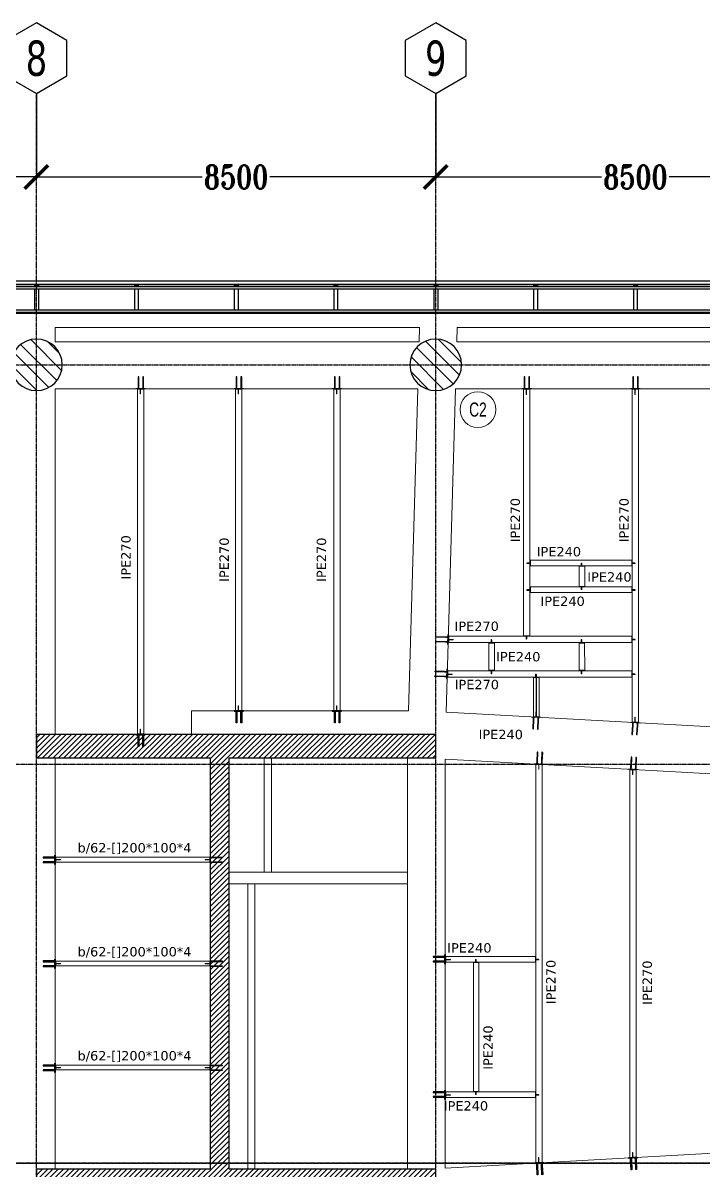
# Model space of a CAD drawing. Header units: millimetres. Extents: x -6598 to 74598, y -11659 to 33736.
# Drawn here: x 8212 to 22690, y 8353 to 32781 of the extents above; entities that cross this region are included whole.
import ezdxf
from ezdxf.enums import TextEntityAlignment as Align

# ---------------------------------------------------------------- set-up
doc = ezdxf.new("R2010")
doc.units = ezdxf.units.MM
doc.header["$LTSCALE"] = 0.95
doc.linetypes.add('DXK_LINE_DOT3', pattern=[5.9187, 2.979, -0.9799, 0.9799, -0.9799])
for name, color, linetype, lineweight in [('0-1', 7, 'Continuous', 5), ('A_ALMA', 255, 'Continuous', 5), ('E_B_PLACA-1', 10, 'Continuous', 25), ('E_B_PLACA-2', 254, 'Continuous', 25), ('E_COLUMNAS', 1, 'Continuous', 18), ('E_COLUMNAS-3', 1, 'Continuous', 35), ('E_COLUMNAS-4', 1, 'Continuous', 25), ('E_TEXTO', 3, 'Continuous', 9), ('E_VIGAS', 5, 'Continuous', 9), ('E_VIGAS-1', 5, 'Continuous', 25), ('E_VIGAS-2', 10, 'Continuous', 25), ('E_VIGAS-3', 5, 'Continuous', 25), ('HCB-VIGAS', 4, 'Continuous', 15), ('HCB_VIGAS', 4, 'Continuous', 15)]:
    doc.layers.add(name, color=color, linetype=linetype, lineweight=lineweight)
for name, color, linetype in [('COTAS', 8, 'Continuous'), ('HCB-ACH_PANT', 253, 'Continuous'), ('HCB-EJES', 1, 'Continuous'), ('HCB-PLATINAS', 5, 'Continuous'), ('HCB-ROTULOS', 2, 'Continuous'), ('HCB_PANTALLAS', 6, 'Continuous')]:
    doc.layers.add(name, color=color, linetype=linetype)
doc.styles.add('Arial Narrow', font='', dxfattribs={"width": 0.85, "height": 0.3})
doc.styles.add('ROMANT', font='romant.shx', dxfattribs={"width": 0.8})
doc.styles.add('VERDANA', font='verdana.ttf')
doc.styles.get('Arial Narrow').set_extended_font_data('Arial Narrow')
doc.dimstyles.new('1.125', dxfattribs={"dimscale": 0, "dimtxt": 500, "dimasz": 500, "dimexe": 4, "dimexo": 4, "dimgap": 15, "dimtad": 0, "dimdec": 0, "dimzin": 4, "dimdsep": 46, "dimtxsty": 'ROMANT', "dimblk": 'ARCHTICK', "dimcen": -10, "dimclrd": 256, "dimclrt": 3, "dimadec": 0, "dimazin": 0, "dimtfac": 1, "dimtdec": 0, "dimtix": 1, "dimtmove": 0, "dimatfit": 0, "dimldrblk": 'OBLIQUE', "dimfxl": 0.05, "dimtolj": 1, "dimtzin": 0, "dimarcsym": 0})

# ---------------------------------------------------------------- blocks, each defined once
blk = doc.blocks.new('EST_SFM_VIGA-METALICA-SECCION-C - EST_SFM_VIGA-METALICA-UPN160-1604346-_58_00m_N_E_-NIVEL-15 DOC')
at = {"layer": 'E_VIGAS-1'}
for p, q in [((30.11, 0.018), (-30.277, 0.018)), ((-30.272, -0.047), (30.104, -0.047))]:
    blk.add_line(p, q, dxfattribs=at)
blk = doc.blocks.new('EST_SFM_VIGA-METALICA-SECCION-C - EST_SFM_VIGA-METALICA-UPN100-1526554-_58_00m_N_E_-NIVEL-15 DOC')
at = {"layer": 'E_VIGAS-2'}
for p, q in [((34.942, 0.018), (-34.929, 0.018)), ((-34.929, -0.032), (34.942, -0.032))]:
    blk.add_line(p, q, dxfattribs=at)
blk = doc.blocks.new('EST_SFM_VIGA-METALICA-SECCION-C - EST_SFM_VIGA-METALICA-UPN100-1526616-_58_00m_N_E_-NIVEL-15 DOC')
at = {"layer": 'E_VIGAS-2'}
for p, q in [((34.044, 0.032), (-34.827, 0.032)), ((-34.827, -0.018), (34.044, -0.018))]:
    blk.add_line(p, q, dxfattribs=at)
blk = doc.blocks.new('DCTIB_CNI_EST_MOD-1A-FAC_0001_rvt-1-_58_00m_N_E_-NIVEL-15 DOC')
at = {"layer": 'E_B_PLACA-1'}
for p, q in [((-75.147, 167.83), (-5.177, 167.83)), ((-5.727, 167.28), (-74.597, 167.28))]:
    blk.add_line(p, q, dxfattribs=at)
at = {"layer": 'E_B_PLACA-2'}
for p, q in [((-5.177, 167.83), (-75.147, 167.83)), ((-74.597, 167.28), (-5.727, 167.28))]:
    blk.add_line(p, q, dxfattribs=at)
at = {"layer": 'E_VIGAS-1'}
for p, q in [((-65.703, 167.858), (-65.703, 167.859)), ((-65.703, 167.859), (-65.675, 167.859)), ((-65.621, 167.858), (-65.703, 167.858)), ((-65.703, 167.858), (-65.703, 167.83)), ((-65.665, 167.864), (-65.665, 167.878)), ((-65.665, 167.859), (-65.665, 167.864)), ((-65.66, 167.878), (-65.66, 167.864)), ((-65.66, 167.864), (-65.66, 167.859)), ((-65.649, 167.859), (-65.621, 167.859)), ((-65.621, 167.859), (-65.621, 167.858)), ((-65.621, 167.858), (-65.621, 167.83)), ((-63.578, 167.858), (-63.578, 167.859)), ((-63.578, 167.859), (-63.55, 167.859)), ((-63.496, 167.858), (-63.578, 167.858)), ((-63.578, 167.858), (-63.578, 167.83)), ((-63.54, 167.864), (-63.54, 167.878)), ((-63.54, 167.859), (-63.54, 167.864)), ((-63.535, 167.878), (-63.535, 167.864)), ((-63.535, 167.864), (-63.535, 167.859)), ((-63.524, 167.859), (-63.496, 167.859)), ((-63.496, 167.859), (-63.496, 167.858)), ((-63.496, 167.858), (-63.496, 167.83)), ((-61.453, 167.858), (-61.453, 167.859)), ((-61.453, 167.859), (-61.425, 167.859)), ((-61.371, 167.858), (-61.453, 167.858)), ((-61.453, 167.858), (-61.453, 167.83)), ((-61.415, 167.864), (-61.415, 167.878)), ((-61.415, 167.859), (-61.415, 167.864)), ((-61.41, 167.878), (-61.41, 167.864)), ((-61.41, 167.864), (-61.41, 167.859)), ((-61.399, 167.859), (-61.371, 167.859)), ((-61.371, 167.859), (-61.371, 167.858)), ((-61.371, 167.858), (-61.371, 167.83)), ((-59.328, 167.859), (-59.3, 167.859)), ((-59.328, 167.858), (-59.328, 167.859)), ((-59.246, 167.858), (-59.328, 167.858)), ((-59.328, 167.83), (-59.328, 167.858)), ((-59.29, 167.864), (-59.29, 167.878)), ((-59.29, 167.859), (-59.29, 167.864)), ((-59.285, 167.878), (-59.285, 167.864)), ((-59.285, 167.864), (-59.285, 167.859)), ((-59.274, 167.859), (-59.246, 167.859)), ((-59.246, 167.859), (-59.246, 167.858)), ((-59.246, 167.83), (-59.246, 167.858)), ((-57.203, 167.858), (-57.203, 167.859)), ((-57.203, 167.859), (-57.176, 167.859)), ((-57.121, 167.858), (-57.203, 167.858)), ((-57.203, 167.858), (-57.203, 167.83)), ((-57.165, 167.864), (-57.165, 167.878)), ((-57.165, 167.859), (-57.165, 167.864)), ((-57.16, 167.878), (-57.16, 167.864)), ((-57.16, 167.864), (-57.16, 167.859)), ((-57.149, 167.859), (-57.121, 167.859)), ((-57.121, 167.859), (-57.121, 167.858)), ((-57.121, 167.858), (-57.121, 167.83)), ((-55.078, 167.858), (-55.078, 167.859)), ((-55.078, 167.859), (-55.05, 167.859)), ((-54.996, 167.858), (-55.078, 167.858)), ((-55.078, 167.858), (-55.078, 167.83)), ((-55.04, 167.864), (-55.04, 167.878)), ((-55.04, 167.859), (-55.04, 167.864)), ((-55.035, 167.878), (-55.035, 167.864)), ((-55.035, 167.864), (-55.035, 167.859)), ((-55.024, 167.859), (-54.996, 167.859)), ((-54.996, 167.859), (-54.996, 167.858)), ((-54.996, 167.858), (-54.996, 167.83)), ((-52.953, 167.858), (-52.953, 167.859)), ((-52.953, 167.859), (-52.925, 167.859)), ((-52.871, 167.858), (-52.953, 167.858)), ((-52.953, 167.858), (-52.953, 167.83)), ((-52.915, 167.864), (-52.915, 167.878)), ((-52.915, 167.859), (-52.915, 167.864)), ((-52.91, 167.878), (-52.91, 167.864)), ((-52.91, 167.864), (-52.91, 167.859)), ((-52.899, 167.859), (-52.871, 167.859)), ((-52.871, 167.859), (-52.871, 167.858)), ((-52.871, 167.858), (-52.871, 167.83)), ((-65.703, 167.78), (-65.703, 167.33)), ((-65.621, 167.78), (-65.621, 167.33)), ((-63.578, 167.78), (-63.578, 167.33)), ((-63.496, 167.78), (-63.496, 167.33)), ((-61.453, 167.78), (-61.453, 167.33)), ((-61.371, 167.78), (-61.371, 167.33)), ((-59.328, 167.33), (-59.328, 167.78)), ((-59.246, 167.33), (-59.246, 167.78)), ((-57.203, 167.78), (-57.203, 167.33)), ((-57.121, 167.78), (-57.121, 167.33)), ((-55.078, 167.78), (-55.078, 167.33)), ((-54.996, 167.78), (-54.996, 167.33)), ((-52.953, 167.78), (-52.953, 167.33)), ((-52.871, 167.78), (-52.871, 167.33)), ((-65.703, 167.28), (-65.703, 167.263)), ((-65.621, 167.263), (-65.703, 167.263)), ((-65.621, 167.28), (-65.621, 167.263)), ((-63.578, 167.28), (-63.578, 167.263)), ((-63.496, 167.263), (-63.578, 167.263)), ((-63.496, 167.28), (-63.496, 167.263)), ((-61.453, 167.28), (-61.453, 167.263)), ((-61.371, 167.263), (-61.453, 167.263)), ((-61.371, 167.28), (-61.371, 167.263)), ((-59.328, 167.263), (-59.328, 167.28)), ((-59.246, 167.263), (-59.328, 167.263)), ((-59.246, 167.263), (-59.246, 167.28)), ((-57.203, 167.28), (-57.203, 167.263)), ((-57.121, 167.263), (-57.203, 167.263)), ((-57.121, 167.28), (-57.121, 167.263)), ((-55.078, 167.28), (-55.078, 167.263)), ((-54.996, 167.263), (-55.078, 167.263)), ((-54.996, 167.28), (-54.996, 167.263)), ((-52.953, 167.28), (-52.953, 167.26)), ((-52.871, 167.26), (-52.953, 167.26)), ((-52.871, 167.28), (-52.871, 167.26))]:
    blk.add_line(p, q, dxfattribs=at)
for points, knots in [([(-65.675, 167.859), (-65.674, 167.859), (-65.673, 167.859), (-65.67, 167.859), (-65.668, 167.86), (-65.666, 167.86), (-65.665, 167.862), (-65.665, 167.863), (-65.665, 167.864)], [0, 0, 0, 0, 0.142857, 0.285714, 0.428571, 0.571429, 0.785714, 1, 1, 1, 1]), ([(-65.665, 167.864), (-65.665, 167.863), (-65.665, 167.862), (-65.667, 167.86), (-65.668, 167.86), (-65.67, 167.859), (-65.671, 167.859), (-65.672, 167.859), (-65.674, 167.859), (-65.675, 167.859)], [0, 0, 0, 0, 0.285714, 0.428571, 0.571429, 0.678571, 0.732143, 0.785714, 1, 1, 1, 1]), ([(-65.649, 167.859), (-65.65, 167.859), (-65.651, 167.859), (-65.654, 167.859), (-65.656, 167.86), (-65.658, 167.86), (-65.659, 167.862), (-65.66, 167.863), (-65.66, 167.864)], [0, 0, 0, 0, 0.142857, 0.285714, 0.428571, 0.571429, 0.785714, 1, 1, 1, 1]), ([(-65.66, 167.864), (-65.66, 167.863), (-65.659, 167.862), (-65.658, 167.86), (-65.656, 167.86), (-65.655, 167.859), (-65.654, 167.859), (-65.652, 167.859), (-65.65, 167.859), (-65.649, 167.859)], [0, 0, 0, 0, 0.285714, 0.428571, 0.571429, 0.678571, 0.732143, 0.785714, 1, 1, 1, 1]), ([(-63.55, 167.859), (-63.549, 167.859), (-63.548, 167.859), (-63.545, 167.859), (-63.543, 167.86), (-63.541, 167.86), (-63.54, 167.862), (-63.54, 167.863), (-63.54, 167.864)], [0, 0, 0, 0, 0.142857, 0.285714, 0.428571, 0.571429, 0.785714, 1, 1, 1, 1]), ([(-63.54, 167.864), (-63.54, 167.863), (-63.54, 167.862), (-63.542, 167.86), (-63.543, 167.86), (-63.545, 167.859), (-63.546, 167.859), (-63.547, 167.859), (-63.549, 167.859), (-63.55, 167.859)], [0, 0, 0, 0, 0.285714, 0.428571, 0.571429, 0.678571, 0.732143, 0.785714, 1, 1, 1, 1]), ([(-63.524, 167.859), (-63.525, 167.859), (-63.526, 167.859), (-63.529, 167.859), (-63.531, 167.86), (-63.533, 167.86), (-63.534, 167.862), (-63.535, 167.863), (-63.535, 167.864)], [0, 0, 0, 0, 0.142857, 0.285714, 0.428571, 0.571429, 0.785714, 1, 1, 1, 1]), ([(-63.535, 167.864), (-63.535, 167.863), (-63.534, 167.862), (-63.533, 167.86), (-63.531, 167.86), (-63.53, 167.859), (-63.529, 167.859), (-63.527, 167.859), (-63.525, 167.859), (-63.524, 167.859)], [0, 0, 0, 0, 0.285714, 0.428571, 0.571429, 0.678571, 0.732143, 0.785714, 1, 1, 1, 1]), ([(-61.425, 167.859), (-61.424, 167.859), (-61.423, 167.859), (-61.42, 167.859), (-61.418, 167.86), (-61.416, 167.86), (-61.415, 167.862), (-61.415, 167.863), (-61.415, 167.864)], [0, 0, 0, 0, 0.142857, 0.285714, 0.428571, 0.571429, 0.785714, 1, 1, 1, 1]), ([(-61.415, 167.864), (-61.415, 167.863), (-61.415, 167.862), (-61.417, 167.86), (-61.418, 167.86), (-61.42, 167.859), (-61.421, 167.859), (-61.422, 167.859), (-61.424, 167.859), (-61.425, 167.859)], [0, 0, 0, 0, 0.285714, 0.428571, 0.571429, 0.678571, 0.732143, 0.785714, 1, 1, 1, 1]), ([(-61.399, 167.859), (-61.4, 167.859), (-61.401, 167.859), (-61.404, 167.859), (-61.406, 167.86), (-61.408, 167.86), (-61.409, 167.862), (-61.41, 167.863), (-61.41, 167.864)], [0, 0, 0, 0, 0.142857, 0.285714, 0.428571, 0.571429, 0.785714, 1, 1, 1, 1]), ([(-61.41, 167.864), (-61.41, 167.863), (-61.409, 167.862), (-61.408, 167.86), (-61.406, 167.86), (-61.405, 167.859), (-61.404, 167.859), (-61.402, 167.859), (-61.4, 167.859), (-61.399, 167.859)], [0, 0, 0, 0, 0.285714, 0.428571, 0.571429, 0.678571, 0.732143, 0.785714, 1, 1, 1, 1]), ([(-59.29, 167.864), (-59.29, 167.863), (-59.29, 167.862), (-59.292, 167.86), (-59.293, 167.86), (-59.295, 167.859), (-59.296, 167.859), (-59.297, 167.859), (-59.299, 167.859), (-59.3, 167.859)], [0, 0, 0, 0, 0.285714, 0.428571, 0.571429, 0.678571, 0.732143, 0.785714, 1, 1, 1, 1]), ([(-59.3, 167.859), (-59.299, 167.859), (-59.298, 167.859), (-59.295, 167.859), (-59.293, 167.86), (-59.291, 167.86), (-59.29, 167.862), (-59.29, 167.863), (-59.29, 167.864)], [0, 0, 0, 0, 0.142857, 0.285714, 0.428571, 0.571429, 0.785714, 1, 1, 1, 1]), ([(-59.285, 167.864), (-59.285, 167.863), (-59.284, 167.862), (-59.283, 167.86), (-59.281, 167.86), (-59.28, 167.859), (-59.279, 167.859), (-59.277, 167.859), (-59.275, 167.859), (-59.274, 167.859)], [0, 0, 0, 0, 0.285714, 0.428571, 0.571429, 0.678571, 0.732143, 0.785714, 1, 1, 1, 1]), ([(-59.274, 167.859), (-59.275, 167.859), (-59.276, 167.859), (-59.279, 167.859), (-59.281, 167.86), (-59.283, 167.86), (-59.284, 167.862), (-59.285, 167.863), (-59.285, 167.864)], [0, 0, 0, 0, 0.142857, 0.285714, 0.428571, 0.571429, 0.785714, 1, 1, 1, 1]), ([(-57.176, 167.859), (-57.175, 167.859), (-57.173, 167.859), (-57.171, 167.859), (-57.168, 167.86), (-57.167, 167.86), (-57.165, 167.862), (-57.165, 167.863), (-57.165, 167.864)], [0, 0, 0, 0, 0.142857, 0.285714, 0.428571, 0.571429, 0.785714, 1, 1, 1, 1]), ([(-57.165, 167.864), (-57.165, 167.863), (-57.165, 167.862), (-57.167, 167.86), (-57.168, 167.86), (-57.17, 167.859), (-57.171, 167.859), (-57.173, 167.859), (-57.174, 167.859), (-57.176, 167.859)], [0, 0, 0, 0, 0.285714, 0.428571, 0.571429, 0.678571, 0.732143, 0.785714, 1, 1, 1, 1]), ([(-57.149, 167.859), (-57.15, 167.859), (-57.152, 167.859), (-57.154, 167.859), (-57.156, 167.86), (-57.158, 167.86), (-57.16, 167.862), (-57.16, 167.863), (-57.16, 167.864)], [0, 0, 0, 0, 0.142857, 0.285714, 0.428571, 0.571429, 0.785714, 1, 1, 1, 1]), ([(-57.16, 167.864), (-57.16, 167.863), (-57.159, 167.862), (-57.158, 167.86), (-57.156, 167.86), (-57.155, 167.859), (-57.154, 167.859), (-57.152, 167.859), (-57.15, 167.859), (-57.149, 167.859)], [0, 0, 0, 0, 0.285714, 0.428571, 0.571429, 0.678571, 0.732143, 0.785714, 1, 1, 1, 1]), ([(-55.05, 167.859), (-55.049, 167.859), (-55.048, 167.859), (-55.045, 167.859), (-55.043, 167.86), (-55.041, 167.86), (-55.04, 167.862), (-55.04, 167.863), (-55.04, 167.864)], [0, 0, 0, 0, 0.142857, 0.285714, 0.428571, 0.571429, 0.785714, 1, 1, 1, 1]), ([(-55.04, 167.864), (-55.04, 167.863), (-55.04, 167.862), (-55.042, 167.86), (-55.043, 167.86), (-55.045, 167.859), (-55.046, 167.859), (-55.047, 167.859), (-55.049, 167.859), (-55.05, 167.859)], [0, 0, 0, 0, 0.285714, 0.428571, 0.571429, 0.678571, 0.732143, 0.785714, 1, 1, 1, 1]), ([(-55.024, 167.859), (-55.025, 167.859), (-55.026, 167.859), (-55.029, 167.859), (-55.031, 167.86), (-55.033, 167.86), (-55.034, 167.862), (-55.035, 167.863), (-55.035, 167.864)], [0, 0, 0, 0, 0.142857, 0.285714, 0.428571, 0.571429, 0.785714, 1, 1, 1, 1]), ([(-55.035, 167.864), (-55.035, 167.863), (-55.034, 167.862), (-55.033, 167.86), (-55.031, 167.86), (-55.03, 167.859), (-55.029, 167.859), (-55.027, 167.859), (-55.025, 167.859), (-55.024, 167.859)], [0, 0, 0, 0, 0.285714, 0.428571, 0.571429, 0.678571, 0.732143, 0.785714, 1, 1, 1, 1]), ([(-52.925, 167.859), (-52.924, 167.859), (-52.923, 167.859), (-52.92, 167.859), (-52.918, 167.86), (-52.916, 167.86), (-52.915, 167.862), (-52.915, 167.863), (-52.915, 167.864)], [0, 0, 0, 0, 0.142857, 0.285714, 0.428571, 0.571429, 0.785714, 1, 1, 1, 1]), ([(-52.915, 167.864), (-52.915, 167.863), (-52.915, 167.862), (-52.917, 167.86), (-52.918, 167.86), (-52.92, 167.859), (-52.921, 167.859), (-52.922, 167.859), (-52.924, 167.859), (-52.925, 167.859)], [0, 0, 0, 0, 0.285714, 0.428571, 0.571429, 0.678571, 0.732143, 0.785714, 1, 1, 1, 1]), ([(-52.899, 167.859), (-52.9, 167.859), (-52.901, 167.859), (-52.904, 167.859), (-52.906, 167.86), (-52.908, 167.86), (-52.909, 167.862), (-52.91, 167.863), (-52.91, 167.864)], [0, 0, 0, 0, 0.142857, 0.285714, 0.428571, 0.571429, 0.785714, 1, 1, 1, 1]), ([(-52.91, 167.864), (-52.91, 167.863), (-52.909, 167.862), (-52.908, 167.86), (-52.906, 167.86), (-52.905, 167.859), (-52.904, 167.859), (-52.902, 167.859), (-52.9, 167.859), (-52.899, 167.859)], [0, 0, 0, 0, 0.285714, 0.428571, 0.571429, 0.678571, 0.732143, 0.785714, 1, 1, 1, 1])]:
    blk.add_open_spline(points, degree=3, knots=knots, dxfattribs=at)
for name, p in [('EST_SFM_VIGA-METALICA-SECCION-C - EST_SFM_VIGA-METALICA-UPN160-1604346-_58_00m_N_E_-NIVEL-15 DOC', (-40.081, 167.925)), ('EST_SFM_VIGA-METALICA-SECCION-C - EST_SFM_VIGA-METALICA-UPN100-1526554-_58_00m_N_E_-NIVEL-15 DOC', (-40.169, 167.812)), ('EST_SFM_VIGA-METALICA-SECCION-C - EST_SFM_VIGA-METALICA-UPN100-1526616-_58_00m_N_E_-NIVEL-15 DOC', (-39.77, 167.298))]:
    blk.add_blockref(name, p, dxfattribs=at)
blk = doc.blocks.new('EST_SCM_COLUMNA-SECCION-CIRCULAR - EST_SCM_COLUMNA-CONCRETO-CIRCULAR_Ø_110cm-1246219-_58_00m_N_E_-NIVEL-15 DOC')
at = {"layer": 'E_COLUMNAS'}
h = blk.add_hatch(dxfattribs=at)
h.set_pattern_fill('FP_15', color=256, style=0, pattern_type=2)
h.set_pattern_definition([(135, (65.662, -166.162), (-0.15909903, -0.15909903), [])])
h.paths.add_polyline_path([(0.041, -0.548), (0.122, -0.536), (0.201, -0.512), (0.275, -0.476), (0.343, -0.43), (0.403, -0.374), (0.454, -0.31), (0.496, -0.239), (0.526, -0.162), (0.544, -0.082), (0.55, 0), (0.544, 0.082), (0.526, 0.162), (0.492, 0.245), (0.454, 0.31), (0.402, 0.375), (0.343, 0.43), (0.275, 0.476), (0.201, 0.512), (0.122, 0.536), (0.041, 0.548), (-0.041, 0.548), (-0.122, 0.536), (-0.201, 0.512), (-0.275, 0.476), (-0.343, 0.43), (-0.403, 0.374), (-0.454, 0.31), (-0.496, 0.239), (-0.526, 0.162), (-0.544, 0.082), (-0.55, 0), (-0.544, -0.082), (-0.526, -0.162), (-0.496, -0.239), (-0.454, -0.31), (-0.403, -0.374), (-0.343, -0.43), (-0.275, -0.476), (-0.201, -0.512), (-0.122, -0.536), (-0.041, -0.548)])
at = {"layer": 'E_COLUMNAS-4'}
for start, end in [(0, 180), (180, 0)]:
    blk.add_arc((0, 0), 0.55, start, end, dxfattribs=at)
blk = doc.blocks.new('EST_SCM_COLUMNA-SECCION-CIRCULAR - EST_SCM_COLUMNA-CONCRETO-CIRCULAR_Ø_110cm-V18-_58_00m_N_E_-NIVEL-15 DOC')
at = {"layer": 'E_COLUMNAS'}
h = blk.add_hatch(dxfattribs=at)
h.set_pattern_fill('FP_17', color=256, style=0, pattern_type=2)
h.set_pattern_definition([(135, (57.162, -166.162), (-0.15909903, -0.15909903), [])])
h.paths.add_polyline_path([(-0.041, -0.548), (0.041, -0.548), (0.122, -0.536), (0.204, -0.511), (0.275, -0.476), (0.343, -0.43), (0.403, -0.374), (0.454, -0.31), (0.496, -0.239), (0.526, -0.162), (0.544, -0.082), (0.55, 0), (0.544, 0.082), (0.526, 0.162), (0.496, 0.239), (0.454, 0.31), (0.402, 0.375), (0.343, 0.43), (0.275, 0.476), (0.201, 0.512), (0.122, 0.536), (0.041, 0.548), (-0.041, 0.548), (-0.122, 0.536), (-0.201, 0.512), (-0.275, 0.476), (-0.343, 0.43), (-0.403, 0.374), (-0.454, 0.31), (-0.496, 0.239), (-0.526, 0.162), (-0.544, 0.082), (-0.55, 0), (-0.544, -0.082), (-0.526, -0.162), (-0.496, -0.239), (-0.454, -0.31), (-0.403, -0.374), (-0.343, -0.43), (-0.275, -0.476), (-0.201, -0.512), (-0.122, -0.536), (-0.079, -0.543)])
at = {"layer": 'E_COLUMNAS-4'}
for start, end in [(0, 180), (180, 0)]:
    blk.add_arc((0, 0), 0.55, start, end, dxfattribs=at)
blk = doc.blocks.new('_ArchTick')
at = {"color": 0, "linetype": 'ByBlock', "const_width": 0.15}
blk.add_lwpolyline([(-0.5, -0.5), (0.5, 0.5)], dxfattribs=at)
blk = doc.blocks.new('*D60')
at = {"layer": 'COTAS', "color": 0, "lineweight": -2, "transparency": 16777216}
for p, q in [((0, 31277), (0, 29496)), ((8500, 31277), (8500, 29496))]:
    blk.add_line(p, q, dxfattribs=at)
at = {"layer": 'COTAS', "lineweight": -2, "transparency": 16777216}
for p, q in [((0, 29500), (3530, 29500)), ((8500, 29500), (4970, 29500))]:
    blk.add_line(p, q, dxfattribs=at)
at = {"layer": 'Defpoints', "color": 0, "transparency": 16777216}
for p in [(0, 31281), (8500, 31281), (0, 29500)]:
    blk.add_point(p, dxfattribs=at)
at = {"layer": 'COTAS', "lineweight": -2, "transparency": 16777216, "xscale": 500, "yscale": 500, "zscale": 500, "rotation": 180}
blk.add_blockref('_ArchTick', (0, 29500), dxfattribs=at)
at = {"layer": 'COTAS', "lineweight": -2, "transparency": 16777216, "xscale": 500, "yscale": 500, "zscale": 500}
blk.add_blockref('_ArchTick', (8500, 29500), dxfattribs=at)
at = {"layer": 'COTAS', "color": 3, "transparency": 16777216, "insert": (4250, 29500), "char_height": 500, "attachment_point": 5, "style": 'ROMANT'}
blk.add_mtext('\\A1;8500', dxfattribs=at)
blk = doc.blocks.new('_Oblique')
at = {"color": 0, "linetype": 'ByBlock', "lineweight": -2}
blk.add_line((-0.5, -0.5), (0.5, 0.5), dxfattribs=at)
blk = doc.blocks.new('*D61')
at = {"layer": 'COTAS', "color": 0, "lineweight": -2, "transparency": 16777216}
for p, q in [((8500, 31277), (8500, 29496)), ((17000, 31277), (17000, 29496))]:
    blk.add_line(p, q, dxfattribs=at)
at = {"layer": 'COTAS', "lineweight": -2, "transparency": 16777216}
for p, q in [((8500, 29500), (12030, 29500)), ((17000, 29500), (13470, 29500))]:
    blk.add_line(p, q, dxfattribs=at)
at = {"layer": 'Defpoints', "color": 0, "transparency": 16777216}
for p in [(8500, 31281), (17000, 31281), (8500, 29500)]:
    blk.add_point(p, dxfattribs=at)
at = {"layer": 'COTAS', "lineweight": -2, "transparency": 16777216, "xscale": 500, "yscale": 500, "zscale": 500, "rotation": 180}
blk.add_blockref('_ArchTick', (8500, 29500), dxfattribs=at)
at = {"layer": 'COTAS', "lineweight": -2, "transparency": 16777216, "xscale": 500, "yscale": 500, "zscale": 500}
blk.add_blockref('_ArchTick', (17000, 29500), dxfattribs=at)
at = {"layer": 'COTAS', "color": 3, "transparency": 16777216, "insert": (12750, 29500), "char_height": 500, "attachment_point": 5, "style": 'ROMANT'}
blk.add_mtext('\\A1;8500', dxfattribs=at)
blk = doc.blocks.new('*D62')
at = {"layer": 'COTAS', "color": 0, "lineweight": -2, "transparency": 16777216}
for p, q in [((17000, 31277), (17000, 29496)), ((25500, 31277), (25500, 29496))]:
    blk.add_line(p, q, dxfattribs=at)
at = {"layer": 'COTAS', "lineweight": -2, "transparency": 16777216}
for p, q in [((17000, 29500), (20530, 29500)), ((25500, 29500), (21970, 29500))]:
    blk.add_line(p, q, dxfattribs=at)
at = {"layer": 'Defpoints', "color": 0, "transparency": 16777216}
for p in [(17000, 31281), (25500, 31281), (17000, 29500)]:
    blk.add_point(p, dxfattribs=at)
at = {"layer": 'COTAS', "lineweight": -2, "transparency": 16777216, "xscale": 500, "yscale": 500, "zscale": 500, "rotation": 180}
blk.add_blockref('_ArchTick', (17000, 29500), dxfattribs=at)
at = {"layer": 'COTAS', "lineweight": -2, "transparency": 16777216, "xscale": 500, "yscale": 500, "zscale": 500}
blk.add_blockref('_ArchTick', (25500, 29500), dxfattribs=at)
at = {"layer": 'COTAS', "color": 3, "transparency": 16777216, "insert": (21250, 29500), "char_height": 500, "attachment_point": 5, "style": 'ROMANT'}
blk.add_mtext('\\A1;8500', dxfattribs=at)
blk = doc.blocks.new('CNI_TAG COLUMNAS CONCRETO MARCA - CNI_COLUMNA CONCRETO-582370-PLANTA TIPO PISO 18 A PISO 23')
at = {"layer": 'E_TEXTO'}
for start, end in [(360, 180), (180, 360)]:
    blk.add_arc((0.00026, -0.00015), 0.00254, start, end, dxfattribs=at)

msp = doc.modelspace()

# ---------------------------------------------------------------- hatches: boundary and pattern name
at = {"layer": 'HCB-ACH_PANT'}
h = msp.add_hatch(dxfattribs=at)
h.set_pattern_fill('ANSI31', color=256, scale=25)
h.set_pattern_definition([(45, (-21179.4, -55448.73), (-56.1266, 56.1266), [])])
h.paths.add_polyline_path([(8500.2, 8370.2), (8500.2, 7870.2), (17000.2, 7870.2), (17000.2, 8370.2), (12600.2, 8370.2), (12600.2, 17130.2), (17000.2, 17130.2), (17000.2, 17630.2), (8500.2, 17630.2), (8500.2, 17130.2), (12200.2, 17130.2), (12200.2, 8370.2)])

# ---------------------------------------------------------------- linework, layer by layer
at = {"layer": 'A_ALMA'}
for p, q in [((19137, 18016.4), (19137, 18838.1)), ((19143.2, 18016.4), (19143.2, 18838.1))]:
    msp.add_line(p, q, dxfattribs=at)
at = {"layer": 'E_VIGAS', "color": 30, "true_color": 0xf26722}
for p, q in [((12600, 14697.8), (16400, 14697.9)), ((16400, 14447.9), (12600, 14447.8))]:
    msp.add_line(p, q, dxfattribs=at)
for points in [[(6101, 26596), (6101, -1095.8), (61901.2, -1095.7), (61901.1, 26596)], [(8900.9, 25990.1), (16646.7, 25990.1), (16655.4, 26296), (8900.9, 26296)], [(17447, 25990.1), (25201, 25990.1), (25201, 26296), (17455.7, 26296)], [(17418.5, 24990.1), (17222, 18106.6), (25201, 17665), (25201, 24990.1)]]:
    msp.add_lwpolyline(points, close=True, dxfattribs=at)
for points in [[(8900.9, 17630.2), (8900.9, 24990.1), (16618.1, 24990.1), (16422.4, 18130.2), (11801, 18130.2), (11801, 17632.6)], [(8900.9, 8370.2), (8900.9, 17130.2)], [(13500.1, 17127.8), (13500.1, 14697.8), (13350.1, 14697.8), (13350.1, 17127.8)], [(16401.2, 8370.2), (16401.2, 8370.2), (16401.2, 17130.2), (16401.2, 17130.2)], [(17201.2, 8397.2), (25201, 8839.1), (25201, 16663.4), (17201.2, 17106.2), (17201.2, 8397.2)], [(13000.1, 8367.8), (13000, 14447.8), (13150, 14447.8), (13150.1, 8367.8)]]:
    msp.add_lwpolyline(points, dxfattribs=at)
at = {"layer": 'E_VIGAS-3'}
for p, q in [((8899.9, 17132.6), (8899.9, 17130.2)), ((11800, 17130.2), (11800, 17132.6)), ((16800.2, 10018.5), (16800.4, 10018.5))]:
    msp.add_line(p, q, dxfattribs=at)
at = {"layer": 'HCB-EJES', "linetype": 'DXK_LINE_DOT3'}
for p, q in [((8500.1, -5780.2), (8500.1, 31280.5)), ((17000.1, -5780.2), (17000.1, 31280.5)), ((-5098.2, 25500), (73098.4, 25500)), ((-5098.2, 17000), (73098.4, 17000))]:
    msp.add_line(p, q, dxfattribs=at)
msp.add_lwpolyline([(73098.4, 8500), (-5098.2, 8500), (73098.4, 8500)], dxfattribs=at)
at = {"layer": 'HCB-PLATINAS', "color": 5}
for points in [[(10667, 24997.6), (10670.6, 24996.1), (10674.2, 24997.6), (10676.3, 24998.5), (10678.6, 25004.1), (10678.6, 25041.6), (10678.6, 25246.1), (10662.6, 25246.1), (10662.6, 25041.6), (10662.6, 25004.1), (10665, 24998.5)], [(10767, 24997.6), (10770.6, 24996.1), (10774.2, 24997.6), (10776.3, 24998.5), (10778.6, 25004.1), (10778.6, 25041.6), (10778.6, 25246.1), (10762.6, 25246.1), (10762.6, 25041.6), (10762.6, 25004.1), (10765, 24998.5)], [(12757, 24997.6), (12760.6, 24996.1), (12764.2, 24997.6), (12766.3, 24998.5), (12768.6, 25004.1), (12768.6, 25041.6), (12768.6, 25246.1), (12752.6, 25246.1), (12752.6, 25041.6), (12752.6, 25004.1), (12755, 24998.5)], [(12857, 24997.6), (12860.6, 24996.1), (12864.2, 24997.6), (12866.3, 24998.5), (12868.6, 25004.1), (12868.6, 25041.6), (12868.6, 25246.1), (12852.6, 25246.1), (12852.6, 25041.6), (12852.6, 25004.1), (12855, 24998.5)], [(14847, 24997.6), (14850.6, 24996.1), (14854.2, 24997.6), (14856.3, 24998.5), (14858.6, 25004.1), (14858.6, 25041.6), (14858.6, 25246.1), (14842.6, 25246.1), (14842.6, 25041.6), (14842.6, 25004.1), (14845, 24998.5)], [(14947, 24997.6), (14950.6, 24996.1), (14954.2, 24997.6), (14956.3, 24998.5), (14958.6, 25004.1), (14958.6, 25041.6), (14958.6, 25246.1), (14942.6, 25246.1), (14942.6, 25041.6), (14942.6, 25004.1), (14945, 24998.5)], [(18885.7, 24997.6), (18889.3, 24996.1), (18892.9, 24997.6), (18895, 24998.5), (18897.3, 25004.1), (18897.3, 25041.6), (18897.3, 25246.1), (18881.3, 25246.1), (18881.3, 25041.6), (18881.3, 25004.1), (18883.7, 24998.5)], [(18985.7, 24997.6), (18989.3, 24996.1), (18992.9, 24997.6), (18995, 24998.5), (18997.3, 25004.1), (18997.3, 25041.6), (18997.3, 25246.1), (18981.3, 25246.1), (18981.3, 25041.6), (18981.3, 25004.1), (18983.7, 24998.5)], [(21200.6, 24997.6), (21204.3, 24996.1), (21207.9, 24997.6), (21209.9, 24998.5), (21212.3, 25004.1), (21212.3, 25041.6), (21212.3, 25246.1), (21196.3, 25246.1), (21196.3, 25041.6), (21196.3, 25004.1), (21198.6, 24998.5)], [(21300.6, 24997.6), (21304.3, 24996.1), (21307.9, 24997.6), (21309.9, 24998.5), (21312.3, 25004.1), (21312.3, 25041.6), (21312.3, 25246.1), (21296.3, 25246.1), (21296.3, 25041.6), (21296.3, 25004.1), (21298.6, 24998.5)], [(17252.8, 19603.1), (17254.2, 19599.4), (17252.6, 19595.9), (17251.7, 19593.8), (17246, 19591.7), (17208.5, 19592.8), (17004.1, 19599), (17004.6, 19615), (17209, 19608.8), (17246.5, 19607.7), (17252, 19605.2)], [(17255.9, 19703), (17257.3, 19699.4), (17255.6, 19695.8), (17254.7, 19693.8), (17249, 19691.6), (17211.5, 19692.8), (17007.1, 19699), (17007.6, 19715), (17212, 19708.8), (17249.5, 19707.6), (17255.1, 19705.1)], [(17230.5, 18868.1), (17231.9, 18864.4), (17230.3, 18860.8), (17229.4, 18858.8), (17223.7, 18856.7), (17186.2, 18857.8), (16981.8, 18864), (16982.3, 18880), (17186.7, 18873.8), (17224.2, 18872.7), (17229.7, 18870.1)], [(17233.6, 18968), (17234.9, 18964.4), (17233.3, 18960.8), (17232.4, 18958.8), (17226.7, 18956.6), (17189.2, 18957.8), (16984.8, 18964), (16985.3, 18980), (17189.7, 18973.8), (17227.2, 18972.6), (17232.8, 18970.1)], [(12757, 18122.6), (12760.6, 18124.1), (12764.2, 18122.6), (12766.3, 18121.8), (12768.6, 18116.1), (12768.6, 18078.6), (12768.6, 17874.1), (12752.6, 17874.1), (12752.6, 18078.6), (12752.6, 18116.1), (12755, 18121.8)], [(12857, 18122.6), (12860.6, 18124.1), (12864.2, 18122.6), (12866.3, 18121.8), (12868.6, 18116.1), (12868.6, 18078.6), (12868.6, 17874.1), (12852.6, 17874.1), (12852.6, 18078.6), (12852.6, 18116.1), (12855, 18121.8)], [(14847, 18122.6), (14850.6, 18124.1), (14854.2, 18122.6), (14856.3, 18121.8), (14858.6, 18116.1), (14858.6, 18078.6), (14858.6, 17874.1), (14842.6, 17874.1), (14842.6, 18078.6), (14842.6, 18116.1), (14845, 18121.8)], [(14947, 18122.6), (14950.6, 18124.1), (14954.2, 18122.6), (14956.3, 18121.8), (14958.6, 18116.1), (14958.6, 18078.6), (14958.6, 17874.1), (14942.6, 17874.1), (14942.6, 18078.6), (14942.6, 18116.1), (14945, 18121.8)], [(19088.8, 17995.8), (19085.3, 17997.5), (19081.6, 17996.2), (19079.5, 17995.4), (19076.9, 17989.9), (19074.8, 17952.5), (19063.5, 17748.3), (19079.5, 17747.4), (19090.8, 17951.6), (19092.8, 17989), (19090.8, 17994.8)], [(19188.7, 17990.2), (19185.1, 17991.9), (19181.4, 17990.6), (19179.4, 17989.9), (19176.7, 17984.4), (19174.6, 17947), (19163.3, 17742.8), (19179.3, 17741.9), (19190.6, 17946.1), (19192.7, 17983.5), (19190.7, 17989.3)], [(21198.9, 17878.8), (21195.4, 17880.5), (21191.7, 17879.2), (21189.6, 17878.5), (21187, 17873), (21184.9, 17835.5), (21173.6, 17631.3), (21189.6, 17630.5), (21200.9, 17834.7), (21202.9, 17872.1), (21200.9, 17877.9)], [(21298.8, 17873.3), (21295.2, 17875), (21291.5, 17873.7), (21289.5, 17873), (21286.8, 17867.5), (21284.7, 17830), (21273.4, 17625.8), (21289.4, 17624.9), (21300.7, 17829.1), (21302.8, 17866.6), (21300.8, 17872.3)], [(10667, 17622.6), (10670.6, 17624.1), (10674.2, 17622.6), (10676.3, 17621.8), (10678.6, 17616.1), (10678.6, 17578.6), (10678.6, 17374.1), (10662.6, 17374.1), (10662.6, 17578.6), (10662.6, 17616.1), (10665, 17621.8)], [(10767, 17622.6), (10770.6, 17624.1), (10774.2, 17622.6), (10776.3, 17621.8), (10778.6, 17616.1), (10778.6, 17578.6), (10778.6, 17374.1), (10762.6, 17374.1), (10762.6, 17578.6), (10762.6, 17616.1), (10765, 17621.8)], [(19151.2, 17005.8), (19154.8, 17004.1), (19158.5, 17005.4), (19160.5, 17006.1), (19163.2, 17011.7), (19165.3, 17049.1), (19176.6, 17253.3), (19160.6, 17254.2), (19149.3, 17050), (19147.2, 17012.5), (19149.2, 17006.8)], [(19251.1, 17000.3), (19254.6, 16998.6), (19258.3, 16999.9), (19260.4, 17000.6), (19263, 17006.1), (19265.1, 17043.6), (19276.4, 17247.8), (19260.4, 17248.6), (19249.1, 17044.5), (19247.1, 17007), (19249.1, 17001.2)], [(21151.3, 16895.1), (21154.9, 16893.4), (21158.6, 16894.7), (21160.6, 16895.4), (21163.3, 16901), (21165.4, 16938.4), (21176.7, 17142.6), (21160.7, 17143.5), (21149.4, 16939.3), (21147.3, 16901.8), (21149.3, 16896.1)], [(21251.2, 16889.6), (21254.7, 16887.9), (21258.4, 16889.2), (21260.5, 16889.9), (21263.1, 16895.4), (21265.2, 16932.9), (21276.5, 17137.1), (21260.5, 17137.9), (21249.2, 16933.8), (21247.2, 16896.3), (21249.2, 16890.5)], [(8892.6, 15007.1), (8894.1, 15010.7), (8892.6, 15014.4), (8891.7, 15016.4), (8886.1, 15018.7), (8848.6, 15018.7), (8644.1, 15018.7), (8644.1, 15002.7), (8848.6, 15002.7), (8886.1, 15002.7), (8891.7, 15005.1)], [(8892.6, 14907.1), (8894.1, 14910.7), (8892.6, 14914.4), (8891.7, 14916.4), (8886.1, 14918.7), (8848.6, 14918.7), (8644.1, 14918.7), (8644.1, 14902.7), (8848.6, 14902.7), (8886.1, 14902.7), (8891.7, 14905.1)], [(12207.5, 15007.1), (12206, 15010.7), (12207.5, 15014.4), (12208.4, 15016.4), (12214, 15018.7), (12251.5, 15018.7), (12456, 15018.7), (12456, 15002.7), (12251.5, 15002.7), (12214, 15002.7), (12208.4, 15005.1)], [(12207.5, 14907.1), (12206, 14910.7), (12207.5, 14914.4), (12208.4, 14916.4), (12214, 14918.7), (12251.5, 14918.7), (12456, 14918.7), (12456, 14902.7), (12251.5, 14902.7), (12214, 14902.7), (12208.4, 14905.1)], [(8892.6, 12793.7), (8894.1, 12797.3), (8892.6, 12801), (8891.7, 12803), (8886.1, 12805.3), (8848.6, 12805.3), (8644.1, 12805.3), (8644.1, 12789.3), (8848.6, 12789.3), (8886.1, 12789.3), (8891.7, 12791.7)], [(8892.6, 12693.7), (8894.1, 12697.3), (8892.6, 12701), (8891.7, 12703), (8886.1, 12705.3), (8848.6, 12705.3), (8644.1, 12705.3), (8644.1, 12689.3), (8848.6, 12689.3), (8886.1, 12689.3), (8891.7, 12691.7)], [(12207.5, 12793.7), (12206, 12797.3), (12207.5, 12801), (12208.3, 12803), (12214, 12805.3), (12251.5, 12805.3), (12456, 12805.3), (12456, 12789.3), (12251.5, 12789.3), (12214, 12789.3), (12208.3, 12791.7)], [(12207.5, 12693.7), (12206, 12697.3), (12207.5, 12701), (12208.3, 12703), (12214, 12705.3), (12251.5, 12705.3), (12456, 12705.3), (12456, 12689.3), (12251.5, 12689.3), (12214, 12689.3), (12208.3, 12691.7)], [(17193.7, 12890.6), (17195.2, 12894.2), (17193.7, 12897.9), (17192.8, 12899.9), (17187.2, 12902.2), (17149.7, 12902.2), (16945.2, 12902.2), (16945.2, 12886.2), (17149.7, 12886.2), (17187.2, 12886.2), (17192.8, 12888.6)], [(17193.7, 12790.6), (17195.2, 12794.2), (17193.7, 12797.9), (17192.8, 12799.9), (17187.2, 12802.2), (17149.7, 12802.2), (16945.2, 12802.2), (16945.2, 12786.2), (17149.7, 12786.2), (17187.2, 12786.2), (17192.8, 12788.6)], [(8892.6, 10578.7), (8894.1, 10582.3), (8892.6, 10586), (8891.7, 10588), (8886.1, 10590.3), (8848.6, 10590.3), (8644.1, 10590.3), (8644.1, 10574.3), (8848.6, 10574.3), (8886.1, 10574.3), (8891.7, 10576.7)], [(12207.5, 10578.7), (12206, 10582.3), (12207.5, 10586), (12208.3, 10588), (12214, 10590.3), (12251.5, 10590.3), (12456, 10590.3), (12456, 10574.3), (12251.5, 10574.3), (12214, 10574.3), (12208.3, 10576.7)], [(8892.6, 10478.7), (8894.1, 10482.3), (8892.6, 10486), (8891.7, 10488), (8886.1, 10490.3), (8848.6, 10490.3), (8644.1, 10490.3), (8644.1, 10474.3), (8848.6, 10474.3), (8886.1, 10474.3), (8891.7, 10476.7)], [(12207.5, 10478.7), (12206, 10482.3), (12207.5, 10486), (12208.3, 10488), (12214, 10490.3), (12251.5, 10490.3), (12456, 10490.3), (12456, 10474.3), (12251.5, 10474.3), (12214, 10474.3), (12208.3, 10476.7)], [(17193.7, 10008.4), (17195.2, 10012), (17193.7, 10015.7), (17192.8, 10017.7), (17187.2, 10020), (17149.7, 10020), (16945.2, 10020), (16945.2, 10004), (17149.7, 10004), (17187.2, 10004), (17192.8, 10006.4)], [(17193.7, 9908.4), (17195.2, 9912), (17193.7, 9915.7), (17192.8, 9917.7), (17187.2, 9920), (17149.7, 9920), (16945.2, 9920), (16945.2, 9904), (17149.7, 9904), (17187.2, 9904), (17192.8, 9906.4)], [(21151.2, 8607.8), (21154.7, 8609.5), (21158.4, 8608.2), (21160.5, 8607.5), (21163.1, 8602), (21165.2, 8564.6), (21176.6, 8360.4), (21160.6, 8359.5), (21149.2, 8563.7), (21147.2, 8601.1), (21149.2, 8606.9)], [(21251, 8613.4), (21254.5, 8615.1), (21258.2, 8613.8), (21260.3, 8613.1), (21263, 8607.6), (21265.1, 8570.1), (21276.4, 8365.9), (21260.5, 8365), (21249.1, 8569.2), (21247, 8606.7), (21249, 8612.4)], [(19151.2, 8497.4), (19154.8, 8499.1), (19158.5, 8497.8), (19160.6, 8497.1), (19163.2, 8491.5), (19165.3, 8454.1), (19176.7, 8249.9), (19160.7, 8249), (19149.3, 8453.2), (19147.2, 8490.6), (19149.3, 8496.4)], [(19251.1, 8502.9), (19254.6, 8504.6), (19258.3, 8503.3), (19260.4, 8502.6), (19263.1, 8497.1), (19265.1, 8459.7), (19276.5, 8255.5), (19260.5, 8254.6), (19249.2, 8458.8), (19247.1, 8496.2), (19249.1, 8502)]]:
    msp.add_lwpolyline(points, close=True, dxfattribs=at)
at = {"layer": 'HCB-PLATINAS', "color": 4}
for points in [[(10616.5, 24996.1), (10816.5, 24996.1), (10816.5, 24990.1), (10616.5, 24990.1)], [(12706.5, 24996.1), (12906.5, 24996.1), (12906.5, 24990.1), (12706.5, 24990.1)], [(14796.5, 24996.1), (14996.5, 24996.1), (14996.5, 24990.1), (14796.5, 24990.1)], [(18835.2, 24996.1), (19035.2, 24996.1), (19035.2, 24990.1), (18835.2, 24990.1)], [(21150.2, 24996.1), (21350.2, 24996.1), (21350.2, 24990.1), (21150.2, 24990.1)], [(17258.9, 19753.5), (17252.8, 19553.5), (17258.8, 19553.4), (17264.9, 19753.3)], [(17236.6, 19018.5), (17230.5, 18818.5), (17236.5, 18818.4), (17242.6, 19018.3)], [(12706.5, 18124.1), (12906.5, 18124.1), (12906.5, 18130.1), (12706.5, 18130.1)], [(14796.5, 18124.1), (14996.5, 18124.1), (14996.5, 18130.1), (14796.5, 18130.1)], [(19239.2, 17989), (19039.5, 18000), (19039.8, 18006), (19239.5, 17994.9)], [(21349.2, 17872), (21149.6, 17883.1), (21149.9, 17889.1), (21349.6, 17878)], [(10616.5, 17624.1), (10816.5, 17624.1), (10816.5, 17630.1), (10616.5, 17630.1)], [(19100.7, 17007.1), (19300.4, 16996.1), (19300.1, 16990.1), (19100.4, 17001.1)], [(21100.8, 16896.4), (21300.5, 16885.3), (21300.2, 16879.4), (21100.5, 16890.4)], [(8894.1, 14856.6), (8894.1, 15056.6), (8900.1, 15056.6), (8900.1, 14856.6)], [(12206, 14856.6), (12206, 15056.6), (12200, 15056.6), (12200, 14856.6)], [(8894.1, 12643.2), (8894.1, 12843.2), (8900.1, 12843.2), (8900.1, 12643.2)], [(12206, 12643.2), (12206, 12843.2), (12200, 12843.2), (12200, 12643.2)], [(17195.2, 12740.1), (17195.2, 12940.1), (17201.2, 12940.1), (17201.2, 12740.1)], [(8894.1, 10428.2), (8894.1, 10628.2), (8900.1, 10628.2), (8900.1, 10428.2)], [(12206, 10428.2), (12206, 10628.2), (12200, 10628.2), (12200, 10428.2)], [(17195.2, 9857.9), (17195.2, 10057.9), (17201.2, 10057.9), (17201.2, 9857.9)], [(21100.7, 8606.5), (21300.4, 8617.7), (21300, 8623.6), (21100.3, 8612.5)], [(19100.8, 8496.1), (19300.5, 8507.2), (19300.1, 8513.2), (19100.4, 8502.1)]]:
    msp.add_lwpolyline(points, close=True, dxfattribs=at)
at = {"layer": 'HCB-ROTULOS'}
for points in [[(7850.6, 31655.5), (8500.1, 31280.5), (9149.6, 31655.5), (9149.6, 32405.5), (8500.1, 32780.5), (7850.6, 32405.5)], [(16350.6, 31655.5), (17000.1, 31280.5), (17649.6, 31655.5), (17649.6, 32405.5), (17000.1, 32780.5), (16350.6, 32405.5)]]:
    msp.add_lwpolyline(points, close=True, dxfattribs=at)
at = {"layer": 'HCB-VIGAS'}
for points in [[(10649, 17640.1), (10784, 17640.1), (10784, 24980.1), (10649, 24980.1)], [(10707.2, 24990.1), (10707.2, 24880.1), (10713.2, 24880.1), (10713.2, 24990.1)], [(12739, 18140.2), (12874, 18140.2), (12874, 24980.1), (12739, 24980.1)], [(12797.2, 24990.1), (12797.2, 24880.1), (12803.2, 24880.1), (12803.2, 24990.1)], [(14829, 18140.2), (14964, 18140.2), (14964, 24980.1), (14829, 24980.1)], [(14887.2, 24990.1), (14887.2, 24880.1), (14893.2, 24880.1), (14893.2, 24990.1)], [(18867.6, 24980.1), (19002.6, 24980.1), (19002.6, 19730.9), (18867.6, 19730.9)], [(18925.9, 24990.1), (18925.9, 24870.1), (18931.9, 24870.1), (18931.9, 24990.1)], [(21182.7, 24980.1), (21317.7, 24980.1), (21317.6, 17889.8), (21182.6, 17897.3)], [(21240.9, 24990.1), (21240.9, 24870.1), (21246.9, 24870.1), (21246.9, 24990.1)], [(18938.4, 21267.1), (18938.4, 21277.1), (19002.6, 21277.1), (19002.6, 21267.1)], [(19013.6, 21283.3), (19013.6, 21277.1), (18949.4, 21277.1), (18949.4, 21283.3)], [(21172.5, 21220.2), (19013.6, 21220.2), (19013.6, 21340.2), (21172.5, 21340.2)], [(20107.1, 21277.1), (20097.1, 21277.1), (20097.1, 21220.2), (20107.1, 21220.2)], [(20107.1, 21210.2), (20113.3, 21210.2), (20113.3, 21267.1), (20107.1, 21267.1)], [(21172.5, 21283.3), (21172.5, 21277.1), (21236.7, 21277.1), (21236.7, 21283.3)], [(21246.7, 21267.1), (21246.7, 21277.1), (21182.5, 21277.1), (21182.5, 21267.1)], [(20170.2, 20780.2), (20050.2, 20780.2), (20050.2, 21210.2), (20170.2, 21210.2)], [(21172.5, 20650.2), (19013.6, 20650.2), (19013.6, 20770.2), (21172.5, 20770.2)], [(20107.1, 20713.3), (20097.1, 20713.3), (20097.1, 20770.2), (20107.1, 20770.2)], [(20107.1, 20780.2), (20113.3, 20780.2), (20113.3, 20723.3), (20107.1, 20723.3)], [(18938.4, 20697.1), (18938.4, 20707.1), (19002.6, 20707.1), (19002.6, 20697.1)], [(19013.6, 20713.3), (19013.6, 20707.1), (18949.4, 20707.1), (18949.4, 20713.3)], [(21172.5, 20713.3), (21172.5, 20707.1), (21236.7, 20707.1), (21236.7, 20713.3)], [(21246.7, 20697.1), (21246.7, 20707.1), (21182.5, 20707.1), (21182.5, 20697.1)], [(17371.6, 19649.8), (17371.6, 19643.8), (17261.6, 19643.8), (17261.7, 19649.7)], [(17278.2, 19720.9), (21172.5, 19722), (21172.5, 19587), (17278.2, 19585.9)], [(18130.2, 19576.1), (18250.2, 19576.1), (18250.2, 18995.9), (18130.2, 18995.9)], [(18187.1, 19650.1), (18177.1, 19650.1), (18177.1, 19586.1), (18187.1, 19586.1)], [(18187.1, 19576.1), (18193.3, 19576.1), (18193.3, 19640.1), (18187.1, 19640.1)], [(18931.8, 19656.7), (18921.8, 19656.7), (18921.8, 19721.4), (18931.8, 19721.4)], [(18938.4, 19730.9), (18931.8, 19730.9), (18931.8, 19666.7), (18938.4, 19666.7)], [(20050.1, 19576.7), (20170.1, 19576.7), (20170.2, 18996.1), (20050.2, 18996.1)], [(20107.1, 19650.6), (20097.1, 19650.6), (20097.1, 19587.3), (20107.1, 19587.3)], [(20107.1, 19576.7), (20113.3, 19576.7), (20113.3, 19640.6), (20107.1, 19640.6)], [(21172.5, 19657.6), (21172.5, 19651.4), (21236.7, 19651.4), (21236.7, 19657.6)], [(21246.7, 19641.4), (21246.7, 19651.4), (21182.5, 19651.4), (21182.5, 19641.4)], [(17349.3, 18914.8), (17349.3, 18908.8), (17239.3, 18908.7), (17239.4, 18914.7)], [(17257.2, 18985.9), (21172.5, 18986.1), (21172.5, 18851.1), (17257.2, 18850.9)], [(18187.1, 18921.7), (18177.1, 18921.7), (18177.1, 18985.9), (18187.1, 18985.9)], [(18187.1, 18995.9), (18193.3, 18995.9), (18193.3, 18931.6), (18187.1, 18931.6)], [(19080.1, 18840.9), (19200.1, 18840.9), (19200.1, 18005.7), (19080.2, 18014.1)], [(19137, 18915.1), (19127, 18915.1), (19127, 18851), (19137, 18851)], [(19137, 18840.9), (19143.2, 18840.9), (19143.2, 18904.9), (19137, 18904.9)], [(20107, 18921.6), (20097, 18921.6), (20097, 18986), (20107, 18986)], [(20107, 18996.1), (20113.2, 18996.1), (20113.2, 18931.6), (20107, 18931.6)], [(21172.5, 18921.7), (21172.5, 18915.5), (21236.7, 18915.5), (21236.7, 18921.7)], [(21246.7, 18905.5), (21246.7, 18915.5), (21182.5, 18915.5), (21182.5, 18905.5)], [(12797.2, 18130.1), (12797.2, 18240.1), (12803.2, 18240.1), (12803.2, 18130.1)], [(14887.2, 18130.1), (14887.2, 18240.1), (14893.2, 18240.1), (14893.2, 18130.1)], [(19136.7, 18000.6), (19136.7, 18111.2), (19130.7, 18111.2), (19130.7, 18001)], [(21246.8, 17883.7), (21246.8, 17994.2), (21240.8, 17994.2), (21240.8, 17884)], [(10707.2, 17630.1), (10707.2, 17740.1), (10713.2, 17740.1), (10713.2, 17630.1)], [(19132.7, 16989.3), (19267.6, 16981.9), (19267.6, 8521.4), (19132.7, 8513.9)], [(19191, 16996.1), (19191, 16885.6), (19197, 16885.6), (19197, 16995.8)], [(21132.6, 8624.3), (21267.6, 8631.8), (21267.6, 16871.2), (21132.6, 16878.6)], [(21191.1, 16885.4), (21191.1, 16774.9), (21197.1, 16774.9), (21197.1, 16885.1)], [(17201.2, 12837), (17201.2, 12831), (17311.2, 12831), (17311.2, 12837)], [(19122.7, 12780.2), (17211.3, 12780.2), (17211.3, 12900.2), (19122.7, 12900.2)], [(17800.2, 10028.5), (17920.2, 10028.5), (17920.2, 12770.2), (17800.2, 12770.2)], [(17857.1, 12836.5), (17847.1, 12836.5), (17847.1, 12780.2), (17857.1, 12780.2)], [(17857.1, 12770.2), (17863.3, 12770.2), (17863.3, 12826.5), (17857.1, 12826.5)], [(19122.7, 12843.3), (19122.7, 12837.1), (19186.8, 12837.1), (19186.8, 12843.3)], [(19196.8, 12827.1), (19196.8, 12837.1), (19132.7, 12837.1), (19132.7, 12827.1)], [(17211.3, 10018.5), (19122.7, 10018.5), (19122.7, 9898.5), (17211.3, 9898.5)], [(17857.1, 9961.1), (17847.1, 9961.1), (17847.1, 10018.5), (17857.1, 10018.5)], [(17857.1, 10028.5), (17863.3, 10028.5), (17863.3, 9971.1), (17857.1, 9971.1)], [(17201.2, 9954.8), (17201.2, 9948.8), (17311.2, 9948.8), (17311.2, 9954.8)], [(19122.6, 9961.7), (19122.6, 9955.5), (19186.8, 9955.5), (19186.8, 9961.7)], [(19196.8, 9945.5), (19196.8, 9955.5), (19132.6, 9955.5), (19132.6, 9945.5)], [(19190.9, 8507.1), (19190.9, 8617.6), (19196.9, 8617.6), (19196.9, 8507.4)], [(21191.1, 8617.6), (21191, 8728.1), (21197, 8728.1), (21197, 8617.9)]]:
    msp.add_lwpolyline(points, close=True, dxfattribs=at)
for points in [[(12874, 24990.1), (12739, 24990.1)], [(21132.7, 8614.3), (21132.7, 8614.4)], [(19132.8, 8503.9), (19132.8, 8504.2)], [(19132.8, 8503.9), (19132.8, 8503.9)]]:
    msp.add_lwpolyline(points, dxfattribs=at)
at = {"layer": 'HCB_PANTALLAS'}
msp.add_lwpolyline([(8500.2, 8370.2), (8500.2, 7870.2), (17000.2, 7870.2), (17000.2, 8370.2), (12600.2, 8370.2), (12600.2, 17130.2), (17000.2, 17130.2), (17000.2, 17630.2), (8500.2, 17630.2), (8500.2, 17130.2), (12200.2, 17130.2), (12200.2, 8370.2)], close=True, dxfattribs=at)
at = {"layer": 'HCB_VIGAS'}
for points in [[(8900.1, 14965.7), (8900.1, 14959.7), (8910.1, 14959.7), (9010.1, 14959.7), (9010.1, 14965.7), (8910.1, 14965.7)], [(12190.2, 14912.7), (8910.3, 14912.7), (8910.3, 15012.7), (12190.2, 15012.7)], [(12200, 14965.7), (12200, 14959.7), (12190, 14959.7), (12090, 14959.7), (12090, 14965.7), (12190, 14965.7)], [(8900.1, 12752.3), (8900.1, 12746.3), (8910.1, 12746.3), (9010.1, 12746.3), (9010.1, 12752.3), (8910.1, 12752.3)], [(12190.2, 12699.3), (8910.3, 12699.3), (8910.3, 12799.3), (12190.2, 12799.3)], [(12200, 12752.3), (12200, 12746.3), (12190, 12746.3), (12090, 12746.3), (12090, 12752.3), (12190, 12752.3)], [(8900.1, 10537.3), (8900.1, 10531.3), (8910.1, 10531.3), (9010.1, 10531.3), (9010.1, 10537.3), (8910.1, 10537.3)], [(12190.2, 10484.3), (8910.3, 10484.3), (8910.3, 10584.3), (12190.2, 10584.3)], [(12200, 10537.3), (12200, 10531.3), (12190, 10531.3), (12090, 10531.3), (12090, 10537.3), (12190, 10537.3)]]:
    msp.add_lwpolyline(points, close=True, dxfattribs=at)

# ---------------------------------------------------------------- block references
at = {"layer": '0-1', "xscale": 1000, "yscale": 1000, "zscale": 1000}
msp.add_blockref('DCTIB_CNI_EST_MOD-1A-FAC_0001_rvt-1-_58_00m_N_E_-NIVEL-15 DOC', (74162.1, -140662.4), dxfattribs=at)
at = {"layer": 'E_COLUMNAS-3', "xscale": 1000, "yscale": 1000, "zscale": 1000}
for name, p in [('EST_SCM_COLUMNA-SECCION-CIRCULAR - EST_SCM_COLUMNA-CONCRETO-CIRCULAR_Ø_110cm-1246219-_58_00m_N_E_-NIVEL-15 DOC', (8500, 25500.1)), ('EST_SCM_COLUMNA-SECCION-CIRCULAR - EST_SCM_COLUMNA-CONCRETO-CIRCULAR_Ø_110cm-V18-_58_00m_N_E_-NIVEL-15 DOC', (17000, 25500.1))]:
    msp.add_blockref(name, p, dxfattribs=at)
at = {"layer": 'E_TEXTO', "xscale": 149999.9999999996, "yscale": 149999.9999999996, "zscale": 149999.9999999996}
msp.add_blockref('CNI_TAG COLUMNAS CONCRETO MARCA - CNI_COLUMNA CONCRETO-582370-PLANTA TIPO PISO 18 A PISO 23', (17858.7, 24569.9), dxfattribs=at)

# ---------------------------------------------------------------- texts
at = {"layer": 'E_TEXTO', "style": 'Arial Narrow', "width": 0.85}
msp.add_text('C2', height=300, dxfattribs=at).set_placement((17897.8, 24547.6), align=Align.MIDDLE_CENTER)
at = {"layer": 'E_TEXTO', "style": 'VERDANA'}
for p in [(10587.3, 15116.3), (10587.3, 12902.9), (10587.3, 10687.9)]:
    msp.add_text('b/62-[]200*100*4', height=200, dxfattribs=at).set_placement(p, align=Align.CENTER)
at = {"layer": 'E_TEXTO', "char_height": 200, "width": 1206.139, "attachment_point": 1, "rotation": 90, "style": 'VERDANA'}
for s, insert in [('IPE270', (18592.1, 21721.7)), ('IPE270', (20907.1, 21721.7)), ('IPE270', (10304.1, 20929.3)), ('IPE270', (12395.7, 20878.2)), ('IPE270', (14466.4, 20878.2)), ('IPE270', (19350.7, 11886.8)), ('IPE270', (21401.9, 11872)), ('IPE240', (18013.8, 10489.2))]:
    msp.add_mtext(s, dxfattribs=dict(at, insert=insert))
at = {"layer": 'E_TEXTO', "char_height": 200, "width": 1206.139, "attachment_point": 1, "style": 'VERDANA'}
for s, insert in [('IPE240', (19149.9, 21621.6)), ('IPE240', (20225.9, 21083.7)), ('IPE240', (19229, 20566.7)), ('IPE270', (17399.8, 20033.7)), ('IPE240', (18284.8, 19385.4)), ('IPE270', (17402.9, 18792.7)), ('IPE240', (17912.3, 17729.1)), ('IPE240', (17243.9, 13185)), ('IPE240', (17171.5, 9821.3))]:
    msp.add_mtext(s, dxfattribs=dict(at, insert=insert))
at = {"layer": 'HCB-ROTULOS', "color": 4, "style": 'VERDANA', "width": 0.7}
for s, p in [('8', (8500.1, 32030.5)), ('9', (17000.1, 32030.5))]:
    msp.add_text(s, height=750, dxfattribs=at).set_placement(p, align=Align.MIDDLE_CENTER)

# ---------------------------------------------------------------- dimensions: what is measured, and where the dimension line sits
at = {"layer": 'COTAS'}
for base, p1, p2, picture, middle in [((0.1, 29500.4), (8500.1, 31280.5), (0.1, 31280.5), '*D60', (4250.1, 29500.4)), ((8500.1, 29500.4), (17000.1, 31280.5), (8500.1, 31280.5), '*D61', (12750.1, 29500.4)), ((17000.1, 29500.4), (25500.1, 31280.5), (17000.1, 31280.5), '*D62', (21250.1, 29500.4))]:
    dim = msp.add_linear_dim(base=base, p1=p1, p2=p2, dimstyle='1.125', override={"dimscale": 1}, dxfattribs=at)
    dim.commit()
    dim.dimension.update_dxf_attribs({"geometry": picture, "text_midpoint": middle})

doc.saveas('drawing.dxf')
